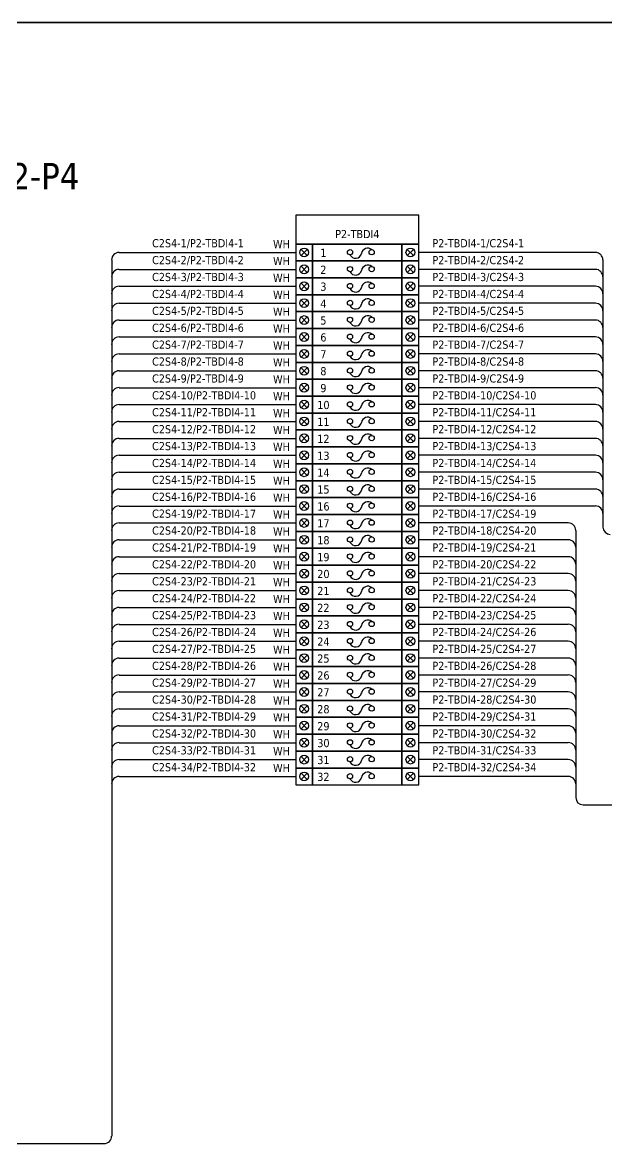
# Model space of a CAD drawing. Header units: millimetres. Extents: x 0 to 54213, y 0 to 2820.
# Drawn here: x 18063 to 18776, y 1337 to 2704 of the extents above; entities that cross this region are included whole.
import ezdxf
from ezdxf.enums import TextEntityAlignment as Align

# ---------------------------------------------------------------- set-up
doc = ezdxf.new("R2010")
doc.units = ezdxf.units.MM
doc.layers.add('HELPPOINT', color=7, linetype='Continuous')
doc.layers.add('IE-WIRE', color=7, linetype='Continuous', lineweight=25)
doc.layers.add('power', color=7, linetype='Continuous', lineweight=25)
doc.styles.add('Tahoma', font='')
doc.styles.get('Tahoma').set_extended_font_data('Tahoma')

msp = doc.modelspace()

# ---------------------------------------------------------------- linework, layer by layer
at = {"color": 1, "ltscale": 25.4}
for p, q in [((18410.4, 2427.5), (18402.8, 2419.9)), ((18402.8, 2427.5), (18410.4, 2419.9)), ((18532.5, 2427.5), (18540.2, 2419.9)), ((18540.2, 2427.5), (18532.5, 2419.9)), ((18410.4, 2406.9), (18402.8, 2399.2)), ((18402.8, 2406.9), (18410.4, 2399.2)), ((18532.5, 2406.9), (18540.2, 2399.2)), ((18540.2, 2406.9), (18532.5, 2399.2)), ((18410.4, 2386.3), (18402.8, 2378.6)), ((18402.8, 2386.3), (18410.4, 2378.6)), ((18532.5, 2386.3), (18540.2, 2378.6)), ((18540.2, 2386.3), (18532.5, 2378.6)), ((18410.4, 2365.7), (18402.8, 2358)), ((18402.8, 2365.7), (18410.4, 2358)), ((18532.5, 2365.7), (18540.2, 2358)), ((18540.2, 2365.7), (18532.5, 2358)), ((18410.4, 2345.1), (18402.8, 2337.4)), ((18402.8, 2345.1), (18410.4, 2337.4)), ((18532.5, 2345.1), (18540.2, 2337.4)), ((18540.2, 2345.1), (18532.5, 2337.4)), ((18410.4, 2324.5), (18402.8, 2316.8)), ((18402.8, 2324.5), (18410.4, 2316.8)), ((18532.5, 2324.5), (18540.2, 2316.8)), ((18540.2, 2324.5), (18532.5, 2316.8)), ((18410.4, 2303.9), (18402.8, 2296.2)), ((18402.8, 2303.9), (18410.4, 2296.2)), ((18532.5, 2303.9), (18540.2, 2296.2)), ((18540.2, 2303.9), (18532.5, 2296.2)), ((18410.4, 2283.2), (18402.8, 2275.6)), ((18402.8, 2283.2), (18410.4, 2275.6)), ((18532.5, 2283.2), (18540.2, 2275.6)), ((18540.2, 2283.2), (18532.5, 2275.6)), ((18410.4, 2262.6), (18402.8, 2255)), ((18402.8, 2262.6), (18410.4, 2255)), ((18532.5, 2262.6), (18540.2, 2255)), ((18540.2, 2262.6), (18532.5, 2255)), ((18410.4, 2242), (18402.8, 2234.3)), ((18402.8, 2242), (18410.4, 2234.3)), ((18532.5, 2242), (18540.2, 2234.3)), ((18540.2, 2242), (18532.5, 2234.3)), ((18410.4, 2221.4), (18402.8, 2213.7)), ((18402.8, 2221.4), (18410.4, 2213.7)), ((18532.5, 2221.4), (18540.2, 2213.7)), ((18540.2, 2221.4), (18532.5, 2213.7)), ((18410.4, 2200.8), (18402.8, 2193.1)), ((18402.8, 2200.8), (18410.4, 2193.1)), ((18532.5, 2200.8), (18540.2, 2193.1)), ((18540.2, 2200.8), (18532.5, 2193.1)), ((18410.4, 2180.2), (18402.8, 2172.5)), ((18402.8, 2180.2), (18410.4, 2172.5)), ((18532.5, 2180.2), (18540.2, 2172.5)), ((18540.2, 2180.2), (18532.5, 2172.5)), ((18410.4, 2159.6), (18402.8, 2151.9)), ((18402.8, 2159.6), (18410.4, 2151.9)), ((18532.5, 2159.6), (18540.2, 2151.9)), ((18540.2, 2159.6), (18532.5, 2151.9)), ((18410.4, 2139), (18402.8, 2131.3)), ((18402.8, 2139), (18410.4, 2131.3)), ((18532.5, 2139), (18540.2, 2131.3)), ((18540.2, 2139), (18532.5, 2131.3)), ((18410.4, 2118.3), (18402.8, 2110.7)), ((18402.8, 2118.3), (18410.4, 2110.7)), ((18532.5, 2118.3), (18540.2, 2110.7)), ((18540.2, 2118.3), (18532.5, 2110.7)), ((18410.4, 2097.7), (18402.8, 2090.1)), ((18402.8, 2097.7), (18410.4, 2090.1)), ((18532.5, 2097.7), (18540.2, 2090.1)), ((18540.2, 2097.7), (18532.5, 2090.1)), ((18410.4, 2077.1), (18402.8, 2069.5)), ((18402.8, 2077.1), (18410.4, 2069.5)), ((18532.5, 2077.1), (18540.2, 2069.5)), ((18540.2, 2077.1), (18532.5, 2069.5)), ((18410.4, 2056.5), (18402.8, 2048.8)), ((18402.8, 2056.5), (18410.4, 2048.8)), ((18532.5, 2056.5), (18540.2, 2048.8)), ((18540.2, 2056.5), (18532.5, 2048.8)), ((18410.4, 2035.9), (18402.8, 2028.2)), ((18402.8, 2035.9), (18410.4, 2028.2)), ((18532.5, 2035.9), (18540.2, 2028.2)), ((18540.2, 2035.9), (18532.5, 2028.2)), ((18410.4, 2015.3), (18402.8, 2007.6)), ((18402.8, 2015.3), (18410.4, 2007.6)), ((18532.5, 2015.3), (18540.2, 2007.6)), ((18540.2, 2015.3), (18532.5, 2007.6)), ((18410.4, 1994.7), (18402.8, 1987)), ((18402.8, 1994.7), (18410.4, 1987)), ((18532.5, 1994.7), (18540.2, 1987)), ((18540.2, 1994.7), (18532.5, 1987)), ((18410.4, 1974.1), (18402.8, 1966.4)), ((18402.8, 1974.1), (18410.4, 1966.4)), ((18532.5, 1974.1), (18540.2, 1966.4)), ((18540.2, 1974.1), (18532.5, 1966.4)), ((18410.4, 1953.5), (18402.8, 1945.8)), ((18402.8, 1953.5), (18410.4, 1945.8)), ((18532.5, 1953.5), (18540.2, 1945.8)), ((18540.2, 1953.5), (18532.5, 1945.8)), ((18410.4, 1932.8), (18402.8, 1925.2)), ((18402.8, 1932.8), (18410.4, 1925.2)), ((18532.5, 1932.8), (18540.2, 1925.2)), ((18540.2, 1932.8), (18532.5, 1925.2)), ((18410.4, 1912.2), (18402.8, 1904.6)), ((18402.8, 1912.2), (18410.4, 1904.6)), ((18532.5, 1912.2), (18540.2, 1904.6)), ((18540.2, 1912.2), (18532.5, 1904.6)), ((18410.4, 1891.6), (18402.8, 1883.9)), ((18402.8, 1891.6), (18410.4, 1883.9)), ((18532.5, 1891.6), (18540.2, 1883.9)), ((18540.2, 1891.6), (18532.5, 1883.9)), ((18410.4, 1871), (18402.8, 1863.3)), ((18402.8, 1871), (18410.4, 1863.3)), ((18532.5, 1871), (18540.2, 1863.3)), ((18540.2, 1871), (18532.5, 1863.3)), ((18410.4, 1850.4), (18402.8, 1842.7)), ((18402.8, 1850.4), (18410.4, 1842.7)), ((18532.5, 1850.4), (18540.2, 1842.7)), ((18540.2, 1850.4), (18532.5, 1842.7)), ((18410.4, 1829.8), (18402.8, 1822.1)), ((18402.8, 1829.8), (18410.4, 1822.1)), ((18532.5, 1829.8), (18540.2, 1822.1)), ((18540.2, 1829.8), (18532.5, 1822.1)), ((18410.4, 1809.2), (18402.8, 1801.5)), ((18402.8, 1809.2), (18410.4, 1801.5)), ((18532.5, 1809.2), (18540.2, 1801.5)), ((18540.2, 1809.2), (18532.5, 1801.5)), ((18410.4, 1788.6), (18402.8, 1780.9)), ((18402.8, 1788.6), (18410.4, 1780.9)), ((18532.5, 1788.6), (18540.2, 1780.9)), ((18540.2, 1788.6), (18532.5, 1780.9))]:
    msp.add_line(p, q, dxfattribs=at)
at = {"color": 4, "ltscale": 25.4}
msp.add_lwpolyline([(18396.3, 2434), (18546.6, 2434), (18546.6, 2469.2), (18396.3, 2469.2)], close=True, dxfattribs=at)
at = {"color": 1, "ltscale": 25.4}
for points in [[(18396.3, 2413.4), (18416.9, 2413.4), (18416.9, 2434), (18396.3, 2434)], [(18416.9, 2413.4), (18526, 2413.4), (18526, 2434), (18416.9, 2434)], [(18526, 2413.4), (18546.6, 2413.4), (18546.6, 2434), (18526, 2434)], [(18396.3, 2392.8), (18416.9, 2392.8), (18416.9, 2413.4), (18396.3, 2413.4)], [(18416.9, 2392.8), (18526, 2392.8), (18526, 2413.4), (18416.9, 2413.4)], [(18526, 2392.8), (18546.6, 2392.8), (18546.6, 2413.4), (18526, 2413.4)], [(18396.3, 2372.2), (18416.9, 2372.2), (18416.9, 2392.8), (18396.3, 2392.8)], [(18416.9, 2372.2), (18526, 2372.2), (18526, 2392.8), (18416.9, 2392.8)], [(18526, 2372.2), (18546.6, 2372.2), (18546.6, 2392.8), (18526, 2392.8)], [(18396.3, 2351.5), (18416.9, 2351.5), (18416.9, 2372.2), (18396.3, 2372.2)], [(18416.9, 2351.5), (18526, 2351.5), (18526, 2372.2), (18416.9, 2372.2)], [(18526, 2351.5), (18546.6, 2351.5), (18546.6, 2372.2), (18526, 2372.2)], [(18396.3, 2330.9), (18416.9, 2330.9), (18416.9, 2351.5), (18396.3, 2351.5)], [(18416.9, 2330.9), (18526, 2330.9), (18526, 2351.5), (18416.9, 2351.5)], [(18526, 2330.9), (18546.6, 2330.9), (18546.6, 2351.5), (18526, 2351.5)], [(18396.3, 2310.3), (18416.9, 2310.3), (18416.9, 2330.9), (18396.3, 2330.9)], [(18416.9, 2310.3), (18526, 2310.3), (18526, 2330.9), (18416.9, 2330.9)], [(18526, 2310.3), (18546.6, 2310.3), (18546.6, 2330.9), (18526, 2330.9)], [(18396.3, 2289.7), (18416.9, 2289.7), (18416.9, 2310.3), (18396.3, 2310.3)], [(18416.9, 2289.7), (18526, 2289.7), (18526, 2310.3), (18416.9, 2310.3)], [(18526, 2289.7), (18546.6, 2289.7), (18546.6, 2310.3), (18526, 2310.3)], [(18396.3, 2269.1), (18416.9, 2269.1), (18416.9, 2289.7), (18396.3, 2289.7)], [(18416.9, 2269.1), (18526, 2269.1), (18526, 2289.7), (18416.9, 2289.7)], [(18526, 2269.1), (18546.6, 2269.1), (18546.6, 2289.7), (18526, 2289.7)], [(18396.3, 2248.5), (18416.9, 2248.5), (18416.9, 2269.1), (18396.3, 2269.1)], [(18416.9, 2248.5), (18526, 2248.5), (18526, 2269.1), (18416.9, 2269.1)], [(18526, 2248.5), (18546.6, 2248.5), (18546.6, 2269.1), (18526, 2269.1)], [(18396.3, 2227.9), (18416.9, 2227.9), (18416.9, 2248.5), (18396.3, 2248.5)], [(18416.9, 2227.9), (18526, 2227.9), (18526, 2248.5), (18416.9, 2248.5)], [(18526, 2227.9), (18546.6, 2227.9), (18546.6, 2248.5), (18526, 2248.5)], [(18396.3, 2207.3), (18416.9, 2207.3), (18416.9, 2227.9), (18396.3, 2227.9)], [(18416.9, 2207.3), (18526, 2207.3), (18526, 2227.9), (18416.9, 2227.9)], [(18526, 2207.3), (18546.6, 2207.3), (18546.6, 2227.9), (18526, 2227.9)], [(18396.3, 2186.7), (18416.9, 2186.7), (18416.9, 2207.3), (18396.3, 2207.3)], [(18416.9, 2186.7), (18526, 2186.7), (18526, 2207.3), (18416.9, 2207.3)], [(18526, 2186.7), (18546.6, 2186.7), (18546.6, 2207.3), (18526, 2207.3)], [(18396.3, 2166), (18416.9, 2166), (18416.9, 2186.7), (18396.3, 2186.7)], [(18416.9, 2166), (18526, 2166), (18526, 2186.7), (18416.9, 2186.7)], [(18526, 2166), (18546.6, 2166), (18546.6, 2186.7), (18526, 2186.7)], [(18396.3, 2145.4), (18416.9, 2145.4), (18416.9, 2166), (18396.3, 2166)], [(18416.9, 2145.4), (18526, 2145.4), (18526, 2166), (18416.9, 2166)], [(18526, 2145.4), (18546.6, 2145.4), (18546.6, 2166), (18526, 2166)], [(18396.3, 2124.8), (18416.9, 2124.8), (18416.9, 2145.4), (18396.3, 2145.4)], [(18416.9, 2124.8), (18526, 2124.8), (18526, 2145.4), (18416.9, 2145.4)], [(18526, 2124.8), (18546.6, 2124.8), (18546.6, 2145.4), (18526, 2145.4)], [(18396.3, 2104.2), (18416.9, 2104.2), (18416.9, 2124.8), (18396.3, 2124.8)], [(18416.9, 2104.2), (18526, 2104.2), (18526, 2124.8), (18416.9, 2124.8)], [(18526, 2104.2), (18546.6, 2104.2), (18546.6, 2124.8), (18526, 2124.8)], [(18396.3, 2083.6), (18416.9, 2083.6), (18416.9, 2104.2), (18396.3, 2104.2)], [(18416.9, 2083.6), (18526, 2083.6), (18526, 2104.2), (18416.9, 2104.2)], [(18526, 2083.6), (18546.6, 2083.6), (18546.6, 2104.2), (18526, 2104.2)], [(18396.3, 2063), (18416.9, 2063), (18416.9, 2083.6), (18396.3, 2083.6)], [(18416.9, 2063), (18526, 2063), (18526, 2083.6), (18416.9, 2083.6)], [(18526, 2063), (18546.6, 2063), (18546.6, 2083.6), (18526, 2083.6)], [(18396.3, 2042.4), (18416.9, 2042.4), (18416.9, 2063), (18396.3, 2063)], [(18416.9, 2042.4), (18526, 2042.4), (18526, 2063), (18416.9, 2063)], [(18526, 2042.4), (18546.6, 2042.4), (18546.6, 2063), (18526, 2063)], [(18396.3, 2021.8), (18416.9, 2021.8), (18416.9, 2042.4), (18396.3, 2042.4)], [(18416.9, 2021.8), (18526, 2021.8), (18526, 2042.4), (18416.9, 2042.4)], [(18526, 2021.8), (18546.6, 2021.8), (18546.6, 2042.4), (18526, 2042.4)], [(18396.3, 2001.1), (18416.9, 2001.1), (18416.9, 2021.8), (18396.3, 2021.8)], [(18416.9, 2001.1), (18526, 2001.1), (18526, 2021.8), (18416.9, 2021.8)], [(18526, 2001.1), (18546.6, 2001.1), (18546.6, 2021.8), (18526, 2021.8)], [(18396.3, 1980.5), (18416.9, 1980.5), (18416.9, 2001.1), (18396.3, 2001.1)], [(18416.9, 1980.5), (18526, 1980.5), (18526, 2001.1), (18416.9, 2001.1)], [(18526, 1980.5), (18546.6, 1980.5), (18546.6, 2001.1), (18526, 2001.1)], [(18396.3, 1959.9), (18416.9, 1959.9), (18416.9, 1980.5), (18396.3, 1980.5)], [(18416.9, 1959.9), (18526, 1959.9), (18526, 1980.5), (18416.9, 1980.5)], [(18526, 1959.9), (18546.6, 1959.9), (18546.6, 1980.5), (18526, 1980.5)], [(18396.3, 1939.3), (18416.9, 1939.3), (18416.9, 1959.9), (18396.3, 1959.9)], [(18416.9, 1939.3), (18526, 1939.3), (18526, 1959.9), (18416.9, 1959.9)], [(18526, 1939.3), (18546.6, 1939.3), (18546.6, 1959.9), (18526, 1959.9)], [(18396.3, 1918.7), (18416.9, 1918.7), (18416.9, 1939.3), (18396.3, 1939.3)], [(18416.9, 1918.7), (18526, 1918.7), (18526, 1939.3), (18416.9, 1939.3)], [(18526, 1918.7), (18546.6, 1918.7), (18546.6, 1939.3), (18526, 1939.3)], [(18396.3, 1898.1), (18416.9, 1898.1), (18416.9, 1918.7), (18396.3, 1918.7)], [(18416.9, 1898.1), (18526, 1898.1), (18526, 1918.7), (18416.9, 1918.7)], [(18526, 1898.1), (18546.6, 1898.1), (18546.6, 1918.7), (18526, 1918.7)], [(18396.3, 1877.5), (18416.9, 1877.5), (18416.9, 1898.1), (18396.3, 1898.1)], [(18416.9, 1877.5), (18526, 1877.5), (18526, 1898.1), (18416.9, 1898.1)], [(18526, 1877.5), (18546.6, 1877.5), (18546.6, 1898.1), (18526, 1898.1)], [(18396.3, 1856.9), (18416.9, 1856.9), (18416.9, 1877.5), (18396.3, 1877.5)], [(18416.9, 1856.9), (18526, 1856.9), (18526, 1877.5), (18416.9, 1877.5)], [(18526, 1856.9), (18546.6, 1856.9), (18546.6, 1877.5), (18526, 1877.5)], [(18396.3, 1836.3), (18416.9, 1836.3), (18416.9, 1856.9), (18396.3, 1856.9)], [(18416.9, 1836.3), (18526, 1836.3), (18526, 1856.9), (18416.9, 1856.9)], [(18526, 1836.3), (18546.6, 1836.3), (18546.6, 1856.9), (18526, 1856.9)], [(18396.3, 1815.6), (18416.9, 1815.6), (18416.9, 1836.3), (18396.3, 1836.3)], [(18416.9, 1815.6), (18526, 1815.6), (18526, 1836.3), (18416.9, 1836.3)], [(18526, 1815.6), (18546.6, 1815.6), (18546.6, 1836.3), (18526, 1836.3)], [(18396.3, 1795), (18416.9, 1795), (18416.9, 1815.6), (18396.3, 1815.6)], [(18416.9, 1795), (18526, 1795), (18526, 1815.6), (18416.9, 1815.6)], [(18526, 1795), (18546.6, 1795), (18546.6, 1815.6), (18526, 1815.6)], [(18396.3, 1774.4), (18416.9, 1774.4), (18416.9, 1795), (18396.3, 1795)], [(18416.9, 1774.4), (18526, 1774.4), (18526, 1795), (18416.9, 1795)], [(18526, 1774.4), (18546.6, 1774.4), (18546.6, 1795), (18526, 1795)]]:
    msp.add_lwpolyline(points, close=True, dxfattribs=at)
for centre in [(18406.6, 2423.7), (18536.3, 2423.7), (18406.6, 2403.1), (18536.3, 2403.1), (18406.6, 2382.5), (18536.3, 2382.5), (18406.6, 2361.9), (18536.3, 2361.9), (18406.6, 2341.2), (18536.3, 2341.2), (18406.6, 2320.6), (18536.3, 2320.6), (18406.6, 2300), (18536.3, 2300), (18406.6, 2279.4), (18536.3, 2279.4), (18406.6, 2258.8), (18536.3, 2258.8), (18406.6, 2238.2), (18536.3, 2238.2), (18406.6, 2217.6), (18536.3, 2217.6), (18406.6, 2197), (18536.3, 2197), (18406.6, 2176.3), (18536.3, 2176.3), (18406.6, 2155.7), (18536.3, 2155.7), (18406.6, 2135.1), (18536.3, 2135.1), (18406.6, 2114.5), (18536.3, 2114.5), (18406.6, 2093.9), (18536.3, 2093.9), (18406.6, 2073.3), (18536.3, 2073.3), (18406.6, 2052.7), (18536.3, 2052.7), (18406.6, 2032.1), (18536.3, 2032.1), (18406.6, 2011.5), (18536.3, 2011.5), (18406.6, 1990.8), (18536.3, 1990.8), (18406.6, 1970.2), (18536.3, 1970.2), (18406.6, 1949.6), (18536.3, 1949.6), (18406.6, 1929), (18536.3, 1929), (18406.6, 1908.4), (18536.3, 1908.4), (18406.6, 1887.8), (18536.3, 1887.8), (18406.6, 1867.2), (18536.3, 1867.2), (18406.6, 1846.6), (18536.3, 1846.6), (18406.6, 1825.9), (18536.3, 1825.9), (18406.6, 1805.3), (18536.3, 1805.3), (18406.6, 1784.7), (18536.3, 1784.7)]:
    msp.add_circle(centre, 5.42, dxfattribs=at)
at = {"layer": 'HELPPOINT', "color": 4, "lineweight": 35}
msp.add_line((16773.2, 2704.2), (20666.5, 2704.2), dxfattribs=at)
msp.add_line((16773.2, 2704.2), (20666.5, 2704.2), dxfattribs=at)
at = {"layer": 'IE-WIRE', "color": 4, "ltscale": 25.4}
for p, q in [((18180.9, 2423.7), (18396.3, 2423.7)), ((18762, 2423.7), (18546.6, 2423.7)), ((18171.8, 2414.6), (18171.8, 1346.2)), ((18771.1, 2414.6), (18771.1, 2088.8)), ((18180.9, 2403.1), (18396.3, 2403.1)), ((18762, 2403.1), (18546.6, 2403.1)), ((18180.9, 2382.5), (18396.3, 2382.5)), ((18762, 2382.5), (18546.6, 2382.5)), ((18180.9, 2361.9), (18396.3, 2361.9)), ((18762, 2361.9), (18546.6, 2361.9)), ((18180.9, 2341.2), (18396.3, 2341.2)), ((18762, 2341.2), (18546.6, 2341.2)), ((18180.9, 2320.6), (18396.3, 2320.6)), ((18762, 2320.6), (18546.6, 2320.6)), ((18180.9, 2300), (18396.3, 2300)), ((18762, 2300), (18546.6, 2300)), ((18180.9, 2279.4), (18396.3, 2279.4)), ((18762, 2279.4), (18546.6, 2279.4)), ((18180.9, 2258.8), (18396.3, 2258.8)), ((18762, 2258.8), (18546.6, 2258.8)), ((18180.9, 2238.2), (18396.3, 2238.2)), ((18762, 2238.2), (18546.6, 2238.2)), ((18180.9, 2217.6), (18396.3, 2217.6)), ((18762, 2217.6), (18546.6, 2217.6)), ((18180.9, 2197), (18396.3, 2197)), ((18762, 2197), (18546.6, 2197)), ((18180.9, 2176.3), (18396.3, 2176.3)), ((18762, 2176.3), (18546.6, 2176.3)), ((18180.9, 2155.7), (18396.3, 2155.7)), ((18762, 2155.7), (18546.6, 2155.7)), ((18180.9, 2135.1), (18396.3, 2135.1)), ((18762, 2135.1), (18546.6, 2135.1)), ((18180.9, 2114.5), (18396.3, 2114.5)), ((18762, 2114.5), (18546.6, 2114.5)), ((18180.9, 2093.9), (18396.3, 2093.9)), ((18728.9, 2093.9), (18546.6, 2093.9)), ((18738, 2084.8), (18738, 1759)), ((18180.9, 2073.3), (18396.3, 2073.3)), ((18728.9, 2073.3), (18546.6, 2073.3)), ((18180.9, 2052.7), (18396.3, 2052.7)), ((18728.9, 2052.7), (18546.6, 2052.7)), ((18180.9, 2032.1), (18396.3, 2032.1)), ((18728.9, 2032.1), (18546.6, 2032.1)), ((18180.9, 2011.5), (18396.3, 2011.5)), ((18728.9, 2011.5), (18546.6, 2011.5)), ((18180.9, 1990.8), (18396.3, 1990.8)), ((18728.9, 1990.8), (18546.6, 1990.8)), ((18180.9, 1970.2), (18396.3, 1970.2)), ((18728.9, 1970.2), (18546.6, 1970.2)), ((18180.9, 1949.6), (18396.3, 1949.6)), ((18728.9, 1949.6), (18546.6, 1949.6)), ((18180.9, 1929), (18396.3, 1929)), ((18728.9, 1929), (18546.6, 1929)), ((18180.9, 1908.4), (18396.3, 1908.4)), ((18728.9, 1908.4), (18546.6, 1908.4)), ((18180.9, 1887.8), (18396.3, 1887.8)), ((18728.9, 1887.8), (18546.6, 1887.8)), ((18180.9, 1867.2), (18396.3, 1867.2)), ((18728.9, 1867.2), (18546.6, 1867.2)), ((18180.9, 1846.6), (18396.3, 1846.6)), ((18728.9, 1846.6), (18546.6, 1846.6)), ((18180.9, 1825.9), (18396.3, 1825.9)), ((18728.9, 1825.9), (18546.6, 1825.9)), ((18180.9, 1805.3), (18396.3, 1805.3)), ((18728.9, 1805.3), (18546.6, 1805.3)), ((18180.9, 1784.7), (18396.3, 1784.7)), ((18728.9, 1784.7), (18546.6, 1784.7))]:
    msp.add_line(p, q, dxfattribs=at)
at = {"layer": 'IE-WIRE', "color": 4}
for p, q in [((18747, 1750.1), (19012.8, 1750.1)), ((17121.3, 1337), (18162.6, 1337))]:
    msp.add_line(p, q, dxfattribs=at)
at = {"layer": 'IE-WIRE', "color": 4, "ltscale": 25.4}
for centre, start, end in [((18180.9, 2414.6), 90, 180), ((18762, 2414.6), 0, 90), ((18180.9, 2393.9), 90, 180), ((18762, 2393.9), 0, 90), ((18180.9, 2373.3), 90, 180), ((18762, 2373.3), 0, 90), ((18180.9, 2352.7), 90, 180), ((18762, 2352.7), 0, 90), ((18180.9, 2332.1), 90, 180), ((18762, 2332.1), 0, 90), ((18180.9, 2311.5), 90, 180), ((18762, 2311.5), 0, 90), ((18180.9, 2290.9), 90, 180), ((18762, 2290.9), 0, 90), ((18180.9, 2270.3), 90, 180), ((18762, 2270.3), 0, 90), ((18180.9, 2249.7), 90, 180), ((18762, 2249.7), 0, 90), ((18180.9, 2229), 90, 180), ((18762, 2229), 0, 90), ((18180.9, 2208.4), 90, 180), ((18762, 2208.4), 0, 90), ((18180.9, 2187.8), 90, 180), ((18762, 2187.8), 0, 90), ((18180.9, 2167.2), 90, 180), ((18762, 2167.2), 0, 90), ((18180.9, 2146.6), 90, 180), ((18762, 2146.6), 0, 90), ((18180.9, 2126), 90, 180), ((18762, 2126), 0, 90), ((18180.9, 2105.4), 90, 180), ((18762, 2105.4), 0, 90), ((18180.9, 2084.8), 90, 180), ((18728.9, 2084.8), 0, 90), ((18180.9, 2064.2), 90, 180), ((18728.9, 2064.2), 0, 90), ((18180.9, 2043.5), 90, 180), ((18728.9, 2043.5), 0, 90), ((18180.9, 2022.9), 90, 180), ((18728.9, 2022.9), 0, 90), ((18180.9, 2002.3), 90, 180), ((18728.9, 2002.3), 0, 90), ((18180.9, 1981.7), 90, 180), ((18728.9, 1981.7), 0, 90), ((18180.9, 1961.1), 90, 180), ((18728.9, 1961.1), 0, 90), ((18180.9, 1940.5), 90, 180), ((18728.9, 1940.5), 0, 90), ((18180.9, 1919.9), 90, 180), ((18728.9, 1919.9), 0, 90), ((18180.9, 1899.3), 90, 180), ((18728.9, 1899.3), 0, 90), ((18180.9, 1878.6), 90, 180), ((18728.9, 1878.6), 0, 90), ((18180.9, 1858), 90, 180), ((18728.9, 1858), 0, 90), ((18180.9, 1837.4), 90, 180), ((18728.9, 1837.4), 0, 90), ((18180.9, 1816.8), 90, 180), ((18728.9, 1816.8), 0, 90), ((18180.9, 1796.2), 90, 180), ((18728.9, 1796.2), 0, 90), ((18180.9, 1775.6), 90, 180), ((18728.9, 1775.6), 0, 90)]:
    msp.add_arc(centre, 9.14, start, end, dxfattribs=at)
at = {"layer": 'IE-WIRE', "color": 4}
for centre, radius, start, end in [((18780.1, 2088.8), 8.96, 180, 270), ((18747, 1759), 8.96, 180, 270), ((18162.6, 1346.2), 9.14, 270, 0)]:
    msp.add_arc(centre, radius, start, end, dxfattribs=at)
at = {"layer": 'power', "color": 1, "ltscale": 25.4}
for centre in [(18462.6, 2424), (18489, 2424), (18462.6, 2403.4), (18489, 2403.4), (18462.6, 2382.8), (18489, 2382.8), (18462.6, 2362.2), (18489, 2362.2), (18462.6, 2341.6), (18489, 2341.6), (18462.6, 2321), (18489, 2321), (18462.6, 2300.3), (18489, 2300.3), (18462.6, 2279.7), (18489, 2279.7), (18462.6, 2259.1), (18489, 2259.1), (18462.6, 2238.5), (18489, 2238.5), (18462.6, 2217.9), (18489, 2217.9), (18462.6, 2197.3), (18489, 2197.3), (18462.6, 2176.7), (18489, 2176.7), (18462.6, 2156.1), (18489, 2156.1), (18462.6, 2135.4), (18489, 2135.4), (18462.6, 2114.8), (18489, 2114.8), (18462.6, 2094.2), (18489, 2094.2), (18462.6, 2073.6), (18489, 2073.6), (18462.6, 2053), (18489, 2053), (18462.6, 2032.4), (18489, 2032.4), (18462.6, 2011.8), (18489, 2011.8), (18462.6, 1991.2), (18489, 1991.2), (18462.6, 1970.6), (18489, 1970.6), (18462.6, 1949.9), (18489, 1949.9), (18462.6, 1929.3), (18489, 1929.3), (18462.6, 1908.7), (18489, 1908.7), (18462.6, 1888.1), (18489, 1888.1), (18462.6, 1867.5), (18489, 1867.5), (18462.6, 1846.9), (18489, 1846.9), (18462.6, 1826.3), (18489, 1826.3), (18462.6, 1805.7), (18489, 1805.7), (18462.6, 1785), (18489, 1785)]:
    msp.add_circle(centre, 3.16, dxfattribs=at)
for centre, radius, start, end in [((18469.3, 2424.2), 7.52, 206.1634, 346.0383), ((18484.2, 2421.2), 7.66, 51.1309, 171.3254), ((18484.2, 2400.6), 7.66, 51.1309, 171.3254), ((18469.3, 2403.6), 7.52, 206.1634, 346.0383), ((18469.3, 2382.9), 7.52, 206.1634, 346.0383), ((18484.2, 2380), 7.66, 51.1309, 171.3254), ((18484.2, 2359.4), 7.66, 51.1309, 171.3254), ((18469.3, 2362.3), 7.52, 206.1634, 346.0383), ((18469.3, 2341.7), 7.52, 206.1634, 346.0383), ((18484.2, 2338.8), 7.66, 51.1309, 171.3254), ((18484.2, 2318.1), 7.66, 51.1309, 171.3254), ((18469.3, 2321.1), 7.52, 206.1634, 346.0383), ((18469.3, 2300.5), 7.52, 206.1634, 346.0383), ((18484.2, 2297.5), 7.66, 51.1309, 171.3254), ((18484.2, 2276.9), 7.66, 51.1309, 171.3254), ((18469.3, 2279.9), 7.52, 206.1634, 346.0383), ((18469.3, 2259.3), 7.52, 206.1634, 346.0383), ((18484.2, 2256.3), 7.66, 51.1309, 171.3254), ((18484.2, 2235.7), 7.66, 51.1309, 171.3254), ((18469.3, 2238.7), 7.52, 206.1634, 346.0383), ((18469.3, 2218.1), 7.52, 206.1634, 346.0383), ((18484.2, 2215.1), 7.66, 51.1309, 171.3254), ((18484.2, 2194.5), 7.66, 51.1309, 171.3254), ((18469.3, 2197.4), 7.52, 206.1634, 346.0383), ((18469.3, 2176.8), 7.52, 206.1634, 346.0383), ((18484.2, 2173.9), 7.66, 51.1309, 171.3254), ((18484.2, 2153.2), 7.66, 51.1309, 171.3254), ((18469.3, 2156.2), 7.52, 206.1634, 346.0383), ((18469.3, 2135.6), 7.52, 206.1634, 346.0383), ((18484.2, 2132.6), 7.66, 51.1309, 171.3254), ((18484.2, 2112), 7.66, 51.1309, 171.3254), ((18469.3, 2115), 7.52, 206.1634, 346.0383), ((18469.3, 2094.4), 7.52, 206.1634, 346.0383), ((18484.2, 2091.4), 7.66, 51.1309, 171.3254), ((18484.2, 2070.8), 7.66, 51.1309, 171.3254), ((18469.3, 2073.8), 7.52, 206.1634, 346.0383), ((18469.3, 2053.2), 7.52, 206.1634, 346.0383), ((18484.2, 2050.2), 7.66, 51.1309, 171.3254), ((18484.2, 2029.6), 7.66, 51.1309, 171.3254), ((18469.3, 2032.5), 7.52, 206.1634, 346.0383), ((18469.3, 2011.9), 7.52, 206.1634, 346.0383), ((18484.2, 2009), 7.66, 51.1309, 171.3254), ((18469.3, 1991.3), 7.52, 206.1634, 346.0383), ((18484.2, 1988.4), 7.66, 51.1309, 171.3254), ((18469.3, 1970.7), 7.52, 206.1634, 346.0383), ((18484.2, 1967.7), 7.66, 51.1309, 171.3254), ((18469.3, 1950.1), 7.52, 206.1634, 346.0383), ((18484.2, 1947.1), 7.66, 51.1309, 171.3254), ((18484.2, 1926.5), 7.66, 51.1309, 171.3254), ((18469.3, 1929.5), 7.52, 206.1634, 346.0383), ((18469.3, 1908.9), 7.52, 206.1634, 346.0383), ((18484.2, 1905.9), 7.66, 51.1309, 171.3254), ((18484.2, 1885.3), 7.66, 51.1309, 171.3254), ((18469.3, 1888.3), 7.52, 206.1634, 346.0383), ((18469.3, 1867.7), 7.52, 206.1634, 346.0383), ((18484.2, 1864.7), 7.66, 51.1309, 171.3254), ((18484.2, 1844.1), 7.66, 51.1309, 171.3254), ((18469.3, 1847), 7.52, 206.1634, 346.0383), ((18469.3, 1826.4), 7.52, 206.1634, 346.0383), ((18484.2, 1823.5), 7.66, 51.1309, 171.3254), ((18484.2, 1802.8), 7.66, 51.1309, 171.3254), ((18469.3, 1805.8), 7.52, 206.1634, 346.0383), ((18469.3, 1785.2), 7.52, 206.1634, 346.0383), ((18484.2, 1782.2), 7.66, 51.1309, 171.3254)]:
    msp.add_arc(centre, radius, start, end, dxfattribs=at)

# ---------------------------------------------------------------- texts
at = {"color": 2, "style": 'Tahoma'}
msp.add_text('=CA2+MCP-M2-P4', height=32, dxfattribs=at).set_placement((17956.6, 2516.8), align=Align.MIDDLE_CENTER)
at = {"color": 4, "style": 'Tahoma'}
msp.add_text('P2-TBDI4', height=9.95, dxfattribs=at).set_placement((18471.5, 2446.1), align=Align.MIDDLE_CENTER)
for s, height, p in [('C2S4-1/P2-TBDI4-1', 9.949, (18221.1, 2430)), ('WH', 9.95, (18368.7, 2428.9)), ('P2-TBDI4-1/C2S4-1', 9.949, (18563.1, 2430)), ('C2S4-2/P2-TBDI4-2', 9.949, (18221.1, 2409.4)), ('WH', 9.95, (18368.7, 2408.3)), ('P2-TBDI4-2/C2S4-2', 9.949, (18563.1, 2409.4)), ('C2S4-3/P2-TBDI4-3', 9.949, (18221.1, 2388.8)), ('WH', 9.95, (18368.7, 2387.7)), ('P2-TBDI4-3/C2S4-3', 9.949, (18563.1, 2388.8)), ('C2S4-4/P2-TBDI4-4', 9.949, (18221.1, 2368.1)), ('WH', 9.95, (18368.7, 2367.1)), ('P2-TBDI4-4/C2S4-4', 9.949, (18563.1, 2368.1)), ('C2S4-5/P2-TBDI4-5', 9.949, (18221.1, 2347.5)), ('WH', 9.95, (18368.7, 2346.5)), ('P2-TBDI4-5/C2S4-5', 9.949, (18563.1, 2347.5)), ('C2S4-6/P2-TBDI4-6', 9.949, (18221.1, 2326.9)), ('WH', 9.95, (18368.7, 2325.9)), ('P2-TBDI4-6/C2S4-6', 9.949, (18563.1, 2326.9)), ('C2S4-7/P2-TBDI4-7', 9.949, (18221.1, 2306.3)), ('WH', 9.95, (18368.7, 2305.3)), ('P2-TBDI4-7/C2S4-7', 9.949, (18563.1, 2306.3)), ('C2S4-8/P2-TBDI4-8', 9.949, (18221.1, 2285.7)), ('WH', 9.95, (18368.7, 2284.7)), ('P2-TBDI4-8/C2S4-8', 9.949, (18563.1, 2285.7)), ('C2S4-9/P2-TBDI4-9', 9.949, (18221.1, 2265.1)), ('WH', 9.95, (18368.7, 2264.1)), ('P2-TBDI4-9/C2S4-9', 9.949, (18563.1, 2265.1)), ('C2S4-10/P2-TBDI4-10', 9.949, (18221.1, 2244.5)), ('WH', 9.95, (18368.7, 2243.4)), ('P2-TBDI4-10/C2S4-10', 9.949, (18563.1, 2244.5)), ('C2S4-11/P2-TBDI4-11', 9.949, (18221.1, 2223.9)), ('WH', 9.95, (18368.7, 2222.8)), ('P2-TBDI4-11/C2S4-11', 9.949, (18563.1, 2223.9)), ('C2S4-12/P2-TBDI4-12', 9.949, (18221.1, 2203.2)), ('WH', 9.95, (18368.7, 2202.2)), ('P2-TBDI4-12/C2S4-12', 9.949, (18563.1, 2203.2)), ('C2S4-13/P2-TBDI4-13', 9.949, (18221.1, 2182.6)), ('WH', 9.95, (18368.7, 2181.6)), ('P2-TBDI4-13/C2S4-13', 9.949, (18563.1, 2182.6)), ('C2S4-14/P2-TBDI4-14', 9.949, (18221.1, 2162)), ('WH', 9.95, (18368.7, 2161)), ('P2-TBDI4-14/C2S4-14', 9.949, (18563.1, 2162)), ('C2S4-15/P2-TBDI4-15', 9.949, (18221.1, 2141.4)), ('WH', 9.95, (18368.7, 2140.4)), ('P2-TBDI4-15/C2S4-15', 9.949, (18563.1, 2141.4)), ('C2S4-16/P2-TBDI4-16', 9.949, (18221.1, 2120.8)), ('WH', 9.95, (18368.7, 2119.8)), ('P2-TBDI4-16/C2S4-16', 9.949, (18563.1, 2120.8)), ('C2S4-19/P2-TBDI4-17', 9.949, (18221.1, 2100.2)), ('WH', 9.95, (18368.7, 2099.2)), ('P2-TBDI4-17/C2S4-19', 9.949, (18563.1, 2100.2)), ('C2S4-20/P2-TBDI4-18', 9.949, (18221.1, 2079.6)), ('WH', 9.95, (18368.7, 2078.5)), ('P2-TBDI4-18/C2S4-20', 9.949, (18563.1, 2079.6)), ('C2S4-21/P2-TBDI4-19', 9.949, (18221.1, 2059)), ('WH', 9.95, (18368.7, 2057.9)), ('P2-TBDI4-19/C2S4-21', 9.949, (18563.1, 2059)), ('C2S4-22/P2-TBDI4-20', 9.949, (18221.1, 2038.4)), ('WH', 9.95, (18368.7, 2037.3)), ('P2-TBDI4-20/C2S4-22', 9.949, (18563.1, 2038.4)), ('C2S4-23/P2-TBDI4-21', 9.949, (18221.1, 2017.7)), ('WH', 9.95, (18368.7, 2016.7)), ('P2-TBDI4-21/C2S4-23', 9.949, (18563.1, 2017.7)), ('C2S4-24/P2-TBDI4-22', 9.949, (18221.1, 1997.1)), ('WH', 9.95, (18368.7, 1996.1)), ('P2-TBDI4-22/C2S4-24', 9.949, (18563.1, 1997.1)), ('C2S4-25/P2-TBDI4-23', 9.949, (18221.1, 1976.5)), ('WH', 9.95, (18368.7, 1975.5)), ('P2-TBDI4-23/C2S4-25', 9.949, (18563.1, 1976.5)), ('C2S4-26/P2-TBDI4-24', 9.949, (18221.1, 1955.9)), ('WH', 9.95, (18368.7, 1954.9)), ('P2-TBDI4-24/C2S4-26', 9.949, (18563.1, 1955.9)), ('C2S4-27/P2-TBDI4-25', 9.949, (18221.1, 1935.3)), ('WH', 9.95, (18368.7, 1934.3)), ('P2-TBDI4-25/C2S4-27', 9.949, (18563.1, 1935.3)), ('C2S4-28/P2-TBDI4-26', 9.949, (18221.1, 1914.7)), ('WH', 9.95, (18368.7, 1913.6)), ('P2-TBDI4-26/C2S4-28', 9.949, (18563.1, 1914.7)), ('C2S4-29/P2-TBDI4-27', 9.949, (18221.1, 1894.1)), ('WH', 9.95, (18368.7, 1893)), ('P2-TBDI4-27/C2S4-29', 9.949, (18563.1, 1894.1)), ('C2S4-30/P2-TBDI4-28', 9.949, (18221.1, 1873.5)), ('WH', 9.95, (18368.7, 1872.4)), ('P2-TBDI4-28/C2S4-30', 9.949, (18563.1, 1873.5)), ('C2S4-31/P2-TBDI4-29', 9.949, (18221.1, 1852.8)), ('WH', 9.95, (18368.7, 1851.8)), ('P2-TBDI4-29/C2S4-31', 9.949, (18563.1, 1852.8)), ('C2S4-32/P2-TBDI4-30', 9.949, (18221.1, 1832.2)), ('WH', 9.95, (18368.7, 1831.2)), ('P2-TBDI4-30/C2S4-32', 9.949, (18563.1, 1832.2)), ('C2S4-33/P2-TBDI4-31', 9.949, (18221.1, 1811.6)), ('WH', 9.95, (18368.7, 1810.6)), ('P2-TBDI4-31/C2S4-33', 9.949, (18563.1, 1811.6)), ('C2S4-34/P2-TBDI4-32', 9.949, (18221.1, 1791)), ('WH', 9.95, (18368.7, 1790)), ('P2-TBDI4-32/C2S4-34', 9.949, (18563.1, 1791))]:
    msp.add_text(s, height=height, dxfattribs=at).set_placement(p)
at = {"layer": 'power', "color": 7, "style": 'Tahoma'}
for s, p in [('1', (18430.1, 2423.2)), ('2', (18430.1, 2402.6)), ('3', (18430.1, 2382)), ('4', (18430.1, 2361.3)), ('5', (18430.1, 2340.7)), ('6', (18430.1, 2320.1)), ('7', (18430.1, 2299.5)), ('8', (18430.1, 2278.9)), ('9', (18430.1, 2258.3)), ('10', (18430.1, 2237.7)), ('11', (18430.1, 2217.1)), ('12', (18430.1, 2196.4)), ('13', (18430.1, 2175.8)), ('14', (18430.1, 2155.2)), ('15', (18430.1, 2134.6)), ('16', (18430.1, 2114)), ('17', (18430.1, 2093.4)), ('18', (18430.1, 2072.8)), ('19', (18430.1, 2052.2)), ('20', (18430.1, 2031.6)), ('21', (18430.1, 2010.9)), ('22', (18430.1, 1990.3)), ('23', (18430.1, 1969.7)), ('24', (18430.1, 1949.1)), ('25', (18430.1, 1928.5)), ('26', (18430.1, 1907.9)), ('27', (18430.1, 1887.3)), ('28', (18430.1, 1866.7)), ('29', (18430.1, 1846)), ('30', (18430.1, 1825.4)), ('31', (18430.1, 1804.8)), ('32', (18430.1, 1784.2))]:
    msp.add_text(s, height=9.97, dxfattribs=at).set_placement(p, align=Align.MIDDLE_CENTER)

doc.saveas('drawing.dxf')
